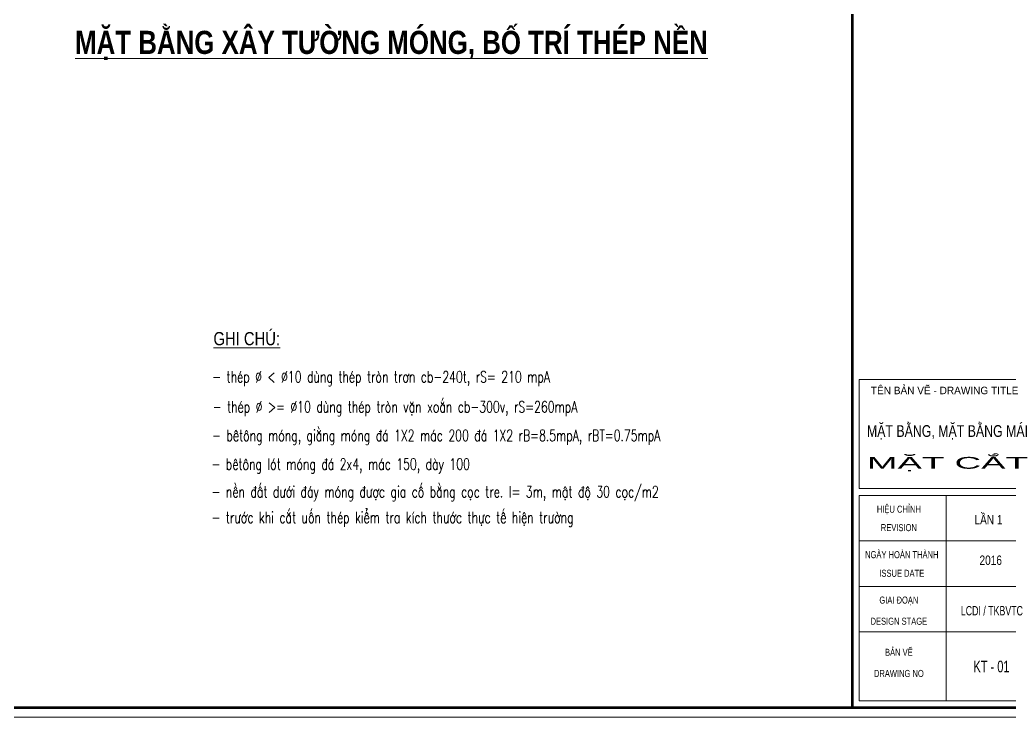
# Model space of a CAD drawing. Header units: millimetres. Extents: x 3293446 to 3468331, y 133678 to 182883.
# Drawn here: x 3334444 to 3347520, y 146016 to 155227 of the extents above; entities that cross this region are included whole.
import ezdxf
from ezdxf.enums import TextEntityAlignment as Align

# ---------------------------------------------------------------- set-up
doc = ezdxf.new("R2010")
doc.units = ezdxf.units.MM
doc.header["$LTSCALE"] = 600
doc.header["$MEASUREMENT"] = 0
doc.layers.get('0').update_dxf_attribs({"lineweight": 0})
doc.layers.get('Defpoints').update_dxf_attribs({"lineweight": 0})
for name, color, linetype, lineweight in [('Khungten_LCDI', 7, 'Continuous', 5), ('LC Net thay', 7, 'Continuous', 25), ('LC Text1', 3, 'Continuous', 20), ('LC Text2', 7, 'Continuous', 18)]:
    doc.layers.add(name, color=color, linetype=linetype, lineweight=lineweight)
doc.styles.add('Khungten', font='VHAVAN.TTF', dxfattribs={"width": 0.9, "height": 5000})
doc.styles.add('LC 1', font='VHAVANB.TTF')
doc.styles.add('LC 3', font='vnsimli.shx', dxfattribs={"width": 0.75})
doc.styles.add('LC3', font='VHARIALB.TTF', dxfattribs={"width": 0.8})
doc.styles.add('T2', font='VHARIAL.TTF', dxfattribs={"width": 0.8})
doc.styles.add('Title', font='VHBLACK.TTF', dxfattribs={"width": 0.8})

# ---------------------------------------------------------------- blocks, each defined once
blk = doc.blocks.new('lcdi fix')
at = {"layer": 'Defpoints', "lineweight": 0}
blk.add_lwpolyline([(-1200, -14850), (-1200, 14850), (40800, 14850), (40800, -14850)], close=True, dxfattribs=at)
at = {"layer": 'Khungten_LCDI', "color": 5, "lineweight": 60}
blk.add_line((36600, 14650), (36600, -14650), dxfattribs=at)
at = {"layer": 'Khungten_LCDI', "color": 9, "lineweight": 15}
for p, q in [((38600, -10133), (38600, -14500)), ((40450, -11100), (36750, -11100)), ((40450, -12067), (36750, -12067)), ((40450, -13033), (36750, -13033))]:
    blk.add_line(p, q, dxfattribs=at)
at = {"layer": 'Khungten_LCDI', "color": 5, "lineweight": 60}
blk.add_lwpolyline([(0, -14650), (0, 14650), (40600, 14650), (40600, -14650)], close=True, dxfattribs=at)
at = {"layer": 'Khungten_LCDI', "color": 9, "lineweight": 15}
for points in [[(36750, -9983), (40450, -9983), (40450, -7667), (36750, -7667)], [(36750, -14500), (40450, -14500), (40450, -10133), (36750, -10133)]]:
    blk.add_lwpolyline(points, close=True, dxfattribs=at)
at = {"color": 7, "style": 'Khungten'}
blk.add_text('tªn b¶n vÏ - drawing title', height=160, dxfattribs=at).set_placement((38566, -7977), align=Align.CENTER)
at = {"color": 7}
for s, height, style, width, p in [('hiÖu chØnh', 150, 'Khungten', 0.8, (37592, -10499)), ('revision', 150, 'Khungten', 0.8, (37592, -10891)), ('ngµy hoµn thµnh', 150, 'Khungten', 0.8, (37654, -11466)), ('issue date', 150, 'Khungten', 0.8, (37654, -11862)), ('giai ®o¹n', 150, 'Khungten', 0.8, (37592, -12433)), ('lcdi / tkBVTC', 200, 'Title', 0.7, (39571, -12684)), ('design stage', 150, 'Khungten', 0.8, (37592, -12883)), ('b¶n vÏ', 150, 'Khungten', 0.8, (37592, -13544)), ('drawing nO', 150, 'Khungten', 0.8, (37592, -13994))]:
    blk.add_text(s, height=height, dxfattribs=dict(at, style=style, width=width)).set_placement(p, align=Align.CENTER)
at = {"color": 7, "style": 'Khungten', "width": 0.8}
for tag, p in [('REVISION', (39499, -10746)), ('NGAYHT', (39546, -11609))]:
    blk.add_attdef(tag, text='', height=200, dxfattribs=at).set_placement(p, align=Align.CENTER)
at = {"layer": 'LC Text1', "style": 'Title', "width": 3.882085}
for tag, p, p2 in [('TENBANVE1', (36913, -8886), (40339, -8886)), ('TENBANVE2', (36913, -9562), (40339, -9562))]:
    blk.add_attdef(tag, text='', height=250, dxfattribs=at).set_placement(p, p2, align=Align.FIT)
at = {"layer": 'LC Text1', "style": 'Title', "width": 0.7}
blk.add_attdef('SOBANVE', text='', height=250, dxfattribs=at).set_placement((39562, -13896), align=Align.CENTER)
blk = doc.blocks.new('TIEUDE1')
at = {"layer": 'LC Text2', "color": 7, "style": 'LC 1'}
blk.add_attdef('TIªU§Ò', text='', height=5, dxfattribs=at).set_placement((0, 0), align=Align.BOTTOM_CENTER)
blk.add_attdef('TL', text='', height=3, dxfattribs=at).set_placement((0, -2), align=Align.TOP_CENTER)

msp = doc.modelspace()

# ---------------------------------------------------------------- block references
at = {"layer": 'LC Net thay'}
ref = msp.add_blockref('lcdi fix', (3322717.8, 155232.7), dxfattribs=dict(at, xscale=0.6206639722545443, yscale=0.6206639722545443, zscale=0.6206639722545443))
ref.add_attrib('TENBANVE2', 'mÆt c¾t', dxfattribs={"layer": 'LC Text1', "height": 155.17, "style": 'Title', "width": 1.93928}).set_placement((3345628.2, 149297.6), (3347754.9, 149297.6), align=Align.FIT)
ref.add_attrib('NGAYHT', '2016', dxfattribs={"layer": 'LC Text1', "height": 124.13, "style": 'Khungten', "width": 0.8}).set_placement((3347262.6, 148027.2), align=Align.CENTER)
ref.add_attrib('REVISION', 'lÇn 1', dxfattribs={"layer": 'LC Text1', "height": 124.13, "style": 'Khungten', "width": 0.8}).set_placement((3347233.2, 148562.9), align=Align.CENTER)
ref.add_attrib('SOBANVE', 'kt - 01', dxfattribs={"layer": 'LC Text1', "height": 155.17, "style": 'Title', "width": 0.7}).set_placement((3347272.5, 146607.8), align=Align.CENTER)
ref.add_attrib('TENBANVE1', 'mÆt b»ng, mÆt b»ng m¸i', dxfattribs={"layer": 'LC Text1', "height": 155.166, "style": 'Title', "width": 0.649188}).set_placement((3345628.2, 149717.6), (3347754.9, 149717.6), align=Align.FIT)
at = {"layer": 'LC Text2'}
ref = msp.add_blockref('TIEUDE1', (3339350.5, 154683.9), dxfattribs=dict(at, xscale=62.06639722556326, yscale=62.06639722556326, zscale=62.06639722556326))
ref.add_attrib('TIªU§Ò', '%%UmÆt b»ng x©y t\xadêng mãng, bè trÝ THÐP NÒN', dxfattribs={"color": 7, "height": 305.641, "style": 'LC3', "width": 0.8}).set_placement((3339350.5, 154683.9), align=Align.BOTTOM_CENTER)

# ---------------------------------------------------------------- texts
at = {"layer": 'LC Text1', "color": 3, "style": 'LC 3', "width": 0.7}
for s, p in [('- thÐp %%C < %%C10 dïng thÐp trßn tr¬n cb-240t, rS= 210 mpA', (3336984.7, 150436.3)), ('- thÐp %%C >= %%C10 dïng thÐp trßn vÆn xo¾n cb-300v, rS=260mpA', (3336991.1, 150040)), ('- bªt«ng mãng, gi»ng mãng ®¸ 1X2 m¸c 200 ®¸ 1X2 rB=8.5mpA, rBT=0.75mpA', (3336983.4, 149662.2)), ('- bªt«ng lãt mãng ®¸ 2x4, m¸c 150, dµy 100', (3336975.8, 149284.4)), ('- nÒn ®Êt d\xadíi ®¸y mãng ®\xadîc gia cè b»ng cäc tre. l= 3m, mËt ®é 30 cäc/m2', (3336975.8, 148918.2)), ('- tr\xadíc khi c¾t uèn thÐp kiÓm tra kÝch th\xadíc thùc tÕ hiÖn tr\xadêng', (3336975.8, 148580.2))]:
    msp.add_text(s, height=150, dxfattribs=at).set_placement(p)
at = {"layer": 'LC Text2', "style": 'T2', "width": 0.8}
msp.add_text('%%UGHI CHó:', height=175, dxfattribs=at).set_placement((3337000.6, 150928))

doc.saveas('drawing.dxf')
